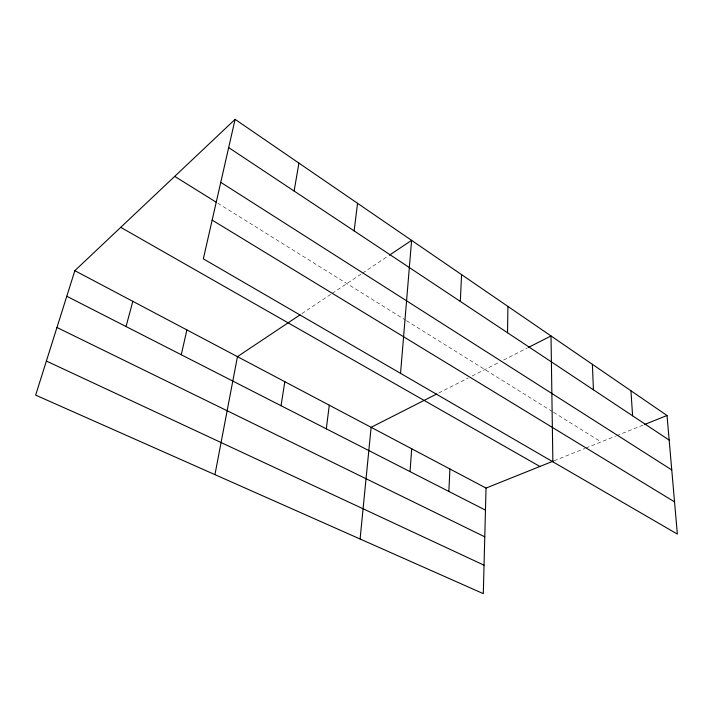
<?xml version="1.0" encoding="UTF-8"?>
<svg xmlns="http://www.w3.org/2000/svg" width="713" height="713" viewBox="0 0 713 713"><rect width="100%" height="100%" fill="white"/><g stroke="black" fill="none" stroke-linecap="round" stroke-linejoin="round"><path stroke-width="0.53" stroke-dasharray="3.56 2.67" d="M301.875 313.631L331.26 294.006M332.178 293.399L361.669 273.703M362.587 273.088L388.478 255.798M438.807 392.943L468.227 378.006M472.149 376.009L499.697 362.017M503.645 360.012L527.335 347.989M554.188 460.741L584.803 448.468M585.819 448.058L615.542 436.142M616.576 435.723L643.34 424.993M217.875 203.258L405.501 320.092M406.437 320.681L552.593 411.695M553.538 412.283L601.13 441.917"/><path stroke-width="1.07" d="M507.54 332.766L507.914 306.403M74.847 270.682L486.034 488.075L483.307 593.653L35.65 395.127L74.847 270.682L235.103 119.347L667.02 415.501L677.35 534.082L203.339 258.846L235.103 119.347M460.322 301.403L461.569 274.63M448.851 491.444L449.93 468.985M410.037 471.614L411.695 448.771M400.546 373.354L411.597 240.361L389.405 255.183M360.092 539.01L371.116 427.319L436.846 393.941M354.12 230.878L357.552 203.312M326.296 428.834L329.29 405.198M281.047 405.724L284.817 381.696M294.113 191.039L298.925 163.108M214.943 474.644L237.456 356.652L300.039 314.861M181.245 354.744L186.904 329.923M126.049 326.536L132.832 301.332M528.315 347.481L551.015 335.957L552.869 461.801M486.034 488.075L553.163 461.151M644.374 424.583L667.02 415.501M46.381 361.063L484.038 565.195M56.96 327.481L484.769 536.818M66.79 296.269L485.464 510.143M120.729 227.349L539.901 466.471M212.162 220.112L674.543 501.872M174.712 176.378L215.994 202.082M220.763 182.332L671.762 469.938M228.677 147.582L669.159 440.09M630.952 390.769L632.591 415.804M592.378 364.316L593.43 389.797"/></g></svg>
